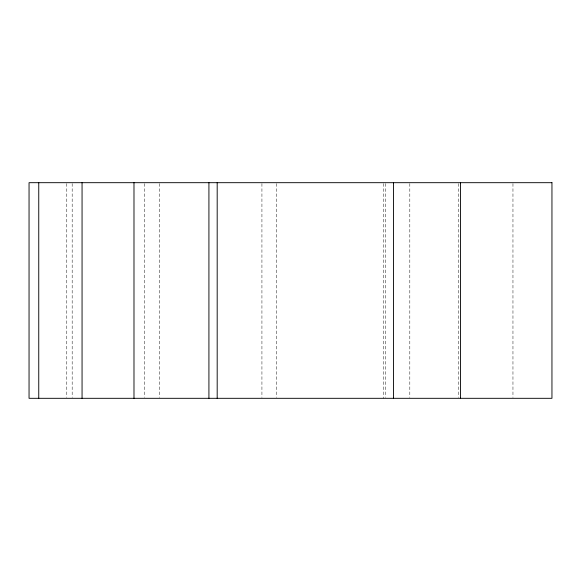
<?xml version="1.0" encoding="UTF-8"?>
<svg xmlns="http://www.w3.org/2000/svg" width="581" height="581" viewBox="0 0 581 581"><rect width="100%" height="100%" fill="white"/><g stroke="black" fill="none" stroke-linecap="round" stroke-linejoin="round"><path stroke-width="0.44" stroke-dasharray="2.9 2.18" d="M512.958 183.589L512.958 397.411M458.329 183.589L458.329 397.411M409.816 183.589L409.816 397.411M385.377 183.589L385.377 397.411M383.402 183.589L383.402 398.312M276.665 183.589L276.665 397.411M261.929 183.589L261.929 397.411M159.325 183.589L159.325 397.411M144.589 183.589L144.589 397.411M72.175 183.589L72.175 397.411M66.786 183.589L66.786 397.411"/><path stroke-width="0.87" d="M460.486 182.688L460.486 398.312M393.46 182.688L393.46 398.312M217.185 182.688L217.185 398.312M208.92 182.688L208.92 398.312M133.986 182.688L133.986 398.312M82.059 182.688L82.059 398.312M38.753 182.688L38.753 398.312M551.95 182.688L29.05 182.688L29.05 398.312L551.95 398.312L551.95 182.688"/></g></svg>
